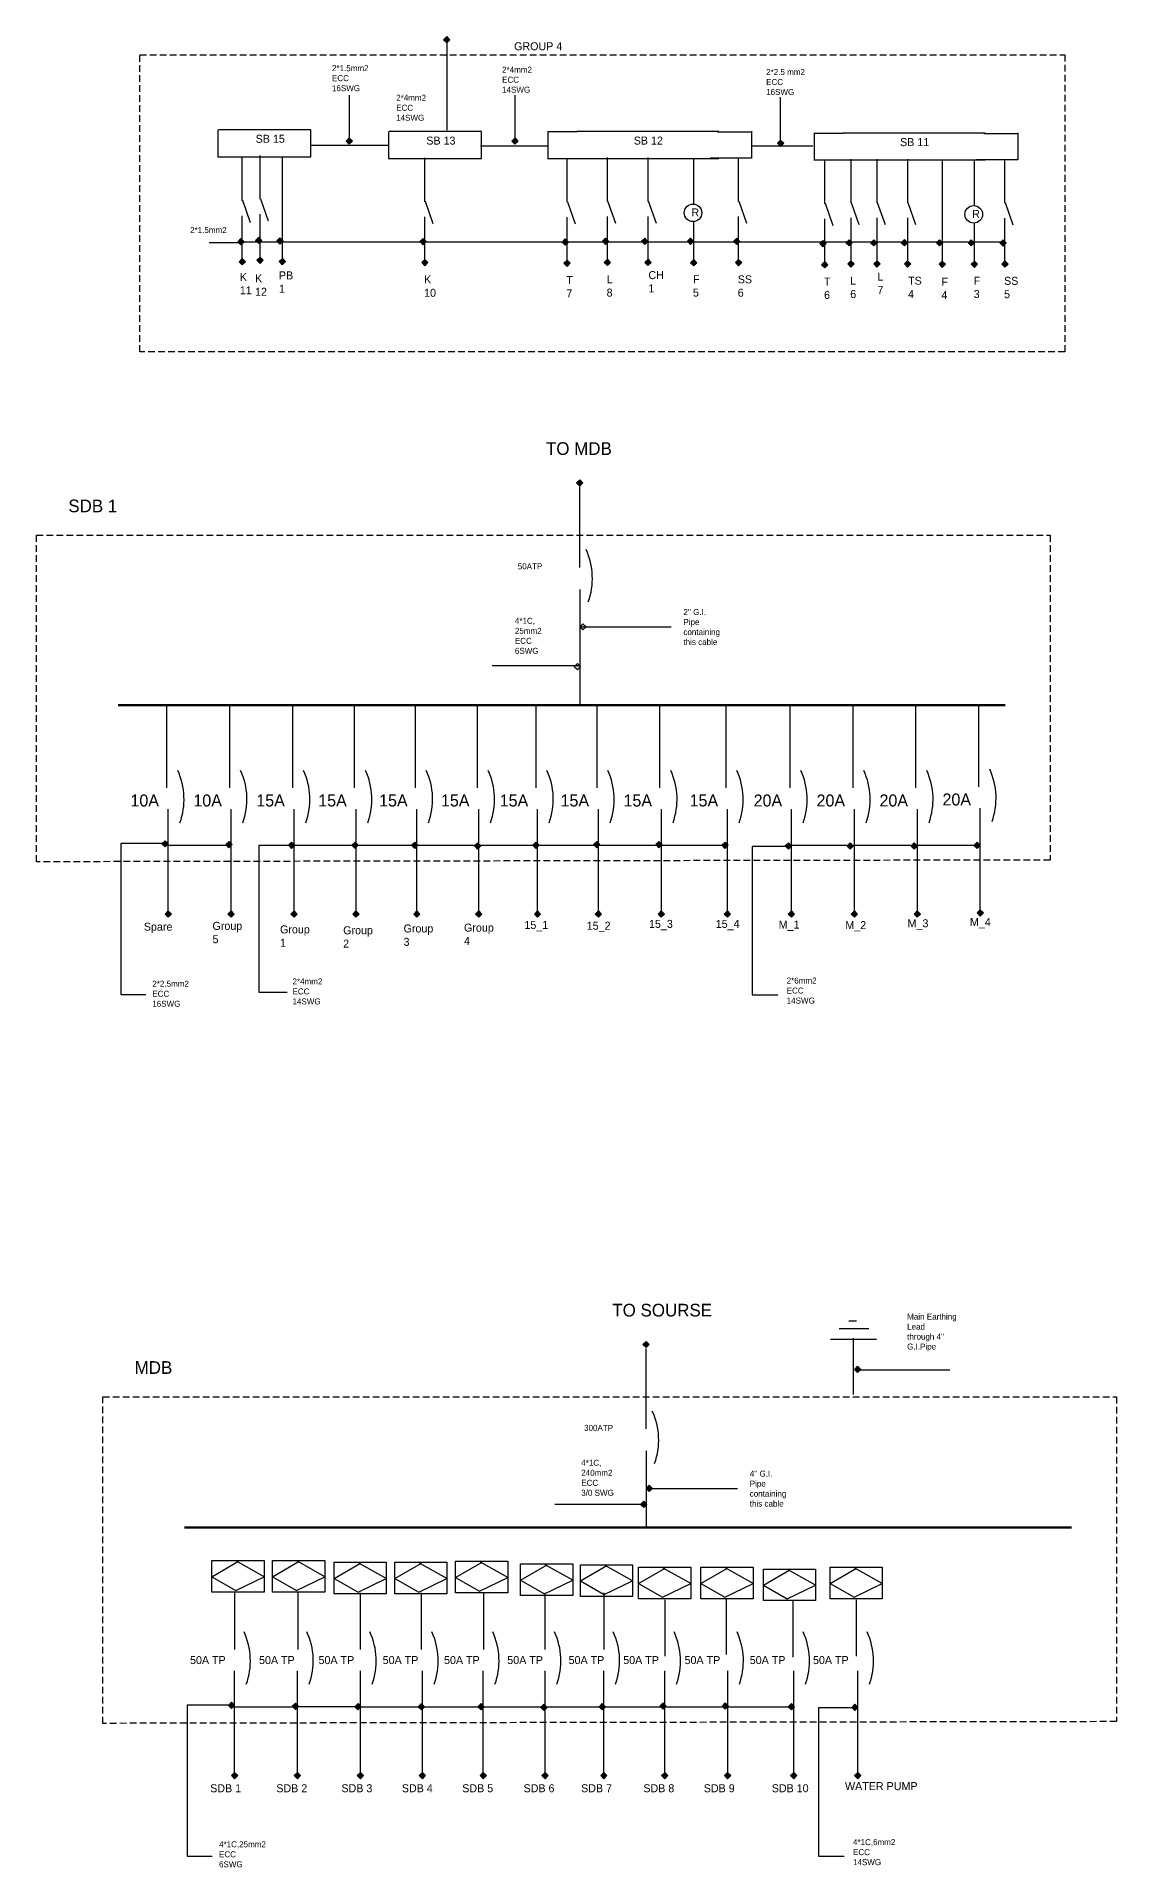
# Model space of a CAD drawing. Header units: inches. Extents: x 6 to 168, y -481 to 43.
# Drawn here: x 5.7 to 167.7, y -481.4 to -206.9 of the extents above; entities that cross this region are included whole.
import ezdxf

# ---------------------------------------------------------------- set-up
doc = ezdxf.new("R2010")
doc.units = ezdxf.units.IN
doc.header["$MEASUREMENT"] = 0
doc.linetypes.add('DASHEDX2', pattern=[1.5, 1, -0.5])

msp = doc.modelspace()

# ---------------------------------------------------------------- hatches: boundary and pattern name
for color, points in [(0, [(67.69, -207.4), (67.21, -206.93), (66.74, -207.4), (67.21, -207.88)]), (0, [(52.13, -222.59), (52.6, -223.06), (53.07, -222.59), (52.6, -222.12)]), (0, [(76.98, -222.59), (77.45, -223.06), (77.93, -222.59), (77.46, -222.12)]), (0, [(116.82, -222.93), (117.29, -223.4), (117.76, -222.93), (117.29, -222.46)]), (0, [(35.87, -237.69), (36.34, -238.17), (36.81, -237.7), (36.34, -237.22)]), (0, [(38.55, -237.48), (39.02, -237.95), (39.49, -237.48), (39.02, -237.01)]), (0, [(41.72, -237.57), (42.19, -238.04), (42.66, -237.57), (42.19, -237.1)]), (0, [(63.18, -237.66), (63.66, -238.13), (64.13, -237.66), (63.66, -237.19)]), (0, [(84.52, -237.75), (85, -238.22), (85.47, -237.75), (85, -237.27)]), (0, [(90.57, -237.62), (91.04, -238.1), (91.51, -237.63), (91.04, -237.15)]), (0, [(96.44, -237.62), (96.91, -238.1), (97.38, -237.63), (96.91, -237.15)]), (0, [(103.31, -237.62), (103.78, -238.1), (104.25, -237.62), (103.78, -237.15)]), (0, [(110.24, -237.64), (110.71, -238.12), (111.18, -237.64), (110.71, -237.17)]), (0, [(123.18, -237.97), (123.65, -238.45), (124.13, -237.97), (123.65, -237.5)]), (0, [(127.1, -237.85), (127.57, -238.32), (128.05, -237.85), (127.58, -237.38)]), (0, [(130.79, -237.85), (131.26, -238.32), (131.73, -237.85), (131.26, -237.38)]), (0, [(135.39, -237.85), (135.86, -238.32), (136.34, -237.85), (135.87, -237.37)]), (0, [(140.67, -237.85), (141.15, -238.32), (141.62, -237.85), (141.15, -237.38)]), (0, [(145.41, -237.85), (145.88, -238.32), (146.36, -237.85), (145.88, -237.38)]), (0, [(150.19, -237.87), (150.66, -238.34), (151.14, -237.87), (150.66, -237.4)]), (0, [(36.07, -240.68), (36.54, -241.15), (37.01, -240.68), (36.54, -240.21)]), (0, [(38.75, -240.47), (39.22, -240.94), (39.69, -240.47), (39.22, -239.99)]), (0, [(42.08, -240.65), (42.55, -241.13), (43.03, -240.65), (42.56, -240.18)]), (0, [(63.46, -240.82), (63.93, -241.3), (64.4, -240.82), (63.93, -240.35)]), (0, [(84.8, -240.91), (85.27, -241.38), (85.74, -240.91), (85.27, -240.44)]), (0, [(90.84, -240.79), (91.31, -241.26), (91.78, -240.79), (91.31, -240.31)]), (0, [(96.93, -240.79), (97.4, -241.26), (97.88, -240.79), (97.41, -240.31)]), (0, [(103.79, -240.84), (104.26, -241.32), (104.73, -240.84), (104.26, -240.37)]), (0, [(110.51, -240.8), (110.98, -241.28), (111.46, -240.8), (110.99, -240.33)]), (0, [(123.45, -241.13), (123.93, -241.61), (124.4, -241.13), (123.93, -240.66)]), (0, [(127.38, -241.01), (127.85, -241.48), (128.32, -241.01), (127.85, -240.54)]), (0, [(131.28, -241.01), (131.75, -241.48), (132.23, -241.01), (131.76, -240.54)]), (0, [(135.87, -241.01), (136.35, -241.48), (136.82, -241.01), (136.35, -240.54)]), (0, [(141.08, -241.07), (141.55, -241.54), (142.02, -241.07), (141.55, -240.59)]), (0, [(145.89, -241.07), (146.36, -241.54), (146.83, -241.07), (146.36, -240.59)]), (0, [(150.46, -241.03), (150.93, -241.5), (151.41, -241.03), (150.94, -240.56)]), (256, [(86.69, -273.85), (87.16, -274.33), (87.64, -273.85), (87.17, -273.38)]), (256, [(24.5, -327.97), (24.98, -328.44), (25.45, -327.97), (24.98, -327.5)]), (256, [(34.08, -328.09), (34.55, -328.56), (35.03, -328.09), (34.56, -327.61)]), (256, [(43.48, -328.18), (43.95, -328.65), (44.43, -328.18), (43.95, -327.7)]), (256, [(53, -328.18), (53.48, -328.65), (53.95, -328.18), (53.48, -327.7)]), (256, [(61.94, -328.18), (62.41, -328.65), (62.89, -328.18), (62.42, -327.7)]), (256, [(71.37, -328.27), (71.84, -328.75), (72.31, -328.27), (71.84, -327.8)]), (256, [(80.11, -328.18), (80.58, -328.65), (81.06, -328.18), (80.58, -327.7)]), (256, [(89.24, -328.08), (89.72, -328.55), (90.19, -328.08), (89.72, -327.61)]), (256, [(98.57, -328.08), (99.04, -328.55), (99.52, -328.08), (99.05, -327.61)]), (256, [(108.48, -328.18), (108.95, -328.65), (109.43, -328.18), (108.96, -327.7)]), (256, [(118, -328.27), (118.48, -328.75), (118.95, -328.27), (118.48, -327.8)]), (256, [(127.26, -328.31), (127.73, -328.78), (128.2, -328.31), (127.73, -327.84)]), (256, [(136.88, -328.31), (137.35, -328.78), (137.82, -328.31), (137.35, -327.84)]), (256, [(146.3, -328.21), (146.77, -328.69), (147.25, -328.21), (146.78, -327.74)]), (0, [(24.96, -338.49), (25.43, -338.96), (25.91, -338.49), (25.43, -338.02)]), (0, [(34.4, -338.49), (34.88, -338.96), (35.35, -338.49), (34.88, -338.02)]), (0, [(43.85, -338.49), (44.32, -338.96), (44.79, -338.49), (44.32, -338.02)]), (0, [(53.13, -338.49), (53.6, -338.96), (54.08, -338.49), (53.6, -338.02)]), (0, [(62.26, -338.49), (62.73, -338.96), (63.2, -338.49), (62.73, -338.02)]), (0, [(71.54, -338.49), (72.02, -338.96), (72.49, -338.49), (72.02, -338.02)]), (0, [(80.36, -338.49), (80.83, -338.96), (81.3, -338.49), (80.83, -338.02)]), (0, [(89.49, -338.49), (89.96, -338.96), (90.43, -338.49), (89.96, -338.02)]), (0, [(98.93, -338.49), (99.4, -338.96), (99.87, -338.49), (99.4, -338.02)]), (0, [(108.84, -338.49), (109.31, -338.96), (109.79, -338.49), (109.32, -338.02)]), (0, [(118.44, -338.49), (118.91, -338.96), (119.39, -338.49), (118.92, -338.02)]), (0, [(127.89, -338.49), (128.36, -338.96), (128.83, -338.49), (128.36, -338.02)]), (0, [(137.33, -338.49), (137.8, -338.96), (138.27, -338.49), (137.8, -338.02)]), (0, [(146.77, -338.33), (147.24, -338.81), (147.72, -338.33), (147.24, -337.86)]), (256, [(96.64, -403.04), (97.12, -403.51), (97.59, -403.04), (97.12, -402.57)]), (256, [(128.37, -406.78), (128.85, -407.25), (129.32, -406.78), (128.85, -406.3)]), (256, [(34.46, -457.16), (34.93, -457.63), (35.4, -457.16), (34.93, -456.69)]), (256, [(44.03, -457.27), (44.51, -457.75), (44.98, -457.28), (44.51, -456.8)]), (256, [(53.43, -457.36), (53.9, -457.84), (54.38, -457.37), (53.91, -456.89)]), (256, [(62.95, -457.36), (63.43, -457.84), (63.9, -457.37), (63.43, -456.89)]), (256, [(71.89, -457.36), (72.37, -457.84), (72.84, -457.37), (72.37, -456.89)]), (256, [(81.32, -457.46), (81.79, -457.93), (82.26, -457.46), (81.79, -456.99)]), (256, [(90.06, -457.36), (90.53, -457.84), (91.01, -457.37), (90.54, -456.89)]), (256, [(99.2, -457.27), (99.67, -457.74), (100.14, -457.27), (99.67, -456.79)]), (256, [(108.52, -457.27), (109, -457.74), (109.47, -457.27), (109, -456.79)]), (256, [(118.43, -457.36), (118.91, -457.84), (119.38, -457.37), (118.91, -456.89)]), (256, [(127.96, -457.46), (128.43, -457.93), (128.9, -457.46), (128.43, -456.99)]), (0, [(34.91, -467.68), (35.38, -468.15), (35.86, -467.68), (35.39, -467.21)]), (0, [(44.35, -467.68), (44.83, -468.15), (45.3, -467.68), (44.83, -467.21)]), (0, [(53.8, -467.68), (54.27, -468.15), (54.74, -467.68), (54.27, -467.21)]), (0, [(63.08, -467.68), (63.56, -468.15), (64.03, -467.68), (63.56, -467.21)]), (0, [(72.21, -467.68), (72.68, -468.15), (73.16, -467.68), (72.68, -467.21)]), (0, [(81.5, -467.68), (81.97, -468.15), (82.44, -467.68), (81.97, -467.21)]), (0, [(90.31, -467.68), (90.78, -468.15), (91.25, -467.68), (90.78, -467.21)]), (0, [(99.44, -467.68), (99.91, -468.15), (100.38, -467.68), (99.91, -467.21)]), (0, [(108.88, -467.68), (109.35, -468.15), (109.83, -467.68), (109.35, -467.21)]), (0, [(118.79, -467.68), (119.27, -468.15), (119.74, -467.68), (119.27, -467.21)]), (0, [(128.39, -467.68), (128.87, -468.15), (129.34, -467.68), (128.87, -467.21)])]:
    msp.add_hatch(color=color).paths.add_polyline_path(points)
h = msp.add_hatch(color=256)
h.paths.add_polyline_path([(87.16, -295.43), (87.63, -295.9), (88.11, -295.43), (87.64, -294.96)])
h.paths.add_polyline_path([(86.34, -301.41), (86.81, -301.89), (87.29, -301.41), (86.81, -300.94)])
h = msp.add_hatch(color=256)
h.paths.add_polyline_path([(97.11, -424.62), (97.59, -425.09), (98.06, -424.62), (97.59, -424.15)])
h.paths.add_polyline_path([(96.29, -427.01), (96.76, -427.49), (97.24, -427.02), (96.77, -426.54)])

# ---------------------------------------------------------------- linework, layer by layer
for p, q in [((67.21, -207.88), (67.21, -220.97)), ((52.61, -222.12), (52.61, -215.69)), ((77.46, -222.12), (77.46, -215.69)), ((117.3, -222.46), (117.3, -216.03)), ((32.88, -220.9), (32.88, -224.94)), ((46.84, -220.9), (32.97, -220.9)), ((46.84, -224.94), (46.84, -220.9)), ((58.48, -221.17), (58.48, -225.21)), ((72.44, -221.17), (58.57, -221.17)), ((72.44, -225.21), (72.44, -221.17)), ((86.76, -221.22), (82.35, -221.22)), ((82.36, -221.15), (82.36, -225.11)), ((108.03, -221.17), (86.72, -221.17)), ((107.85, -221.23), (113.04, -221.23)), ((112.94, -221.13), (112.94, -225.17)), ((126.71, -221.44), (122.3, -221.44)), ((122.31, -221.38), (122.31, -225.33)), ((147.98, -221.4), (126.67, -221.4)), ((147.8, -221.46), (152.99, -221.46)), ((152.89, -221.35), (152.89, -225.4)), ((32.88, -224.94), (46.84, -224.94)), ((36.55, -231.54), (36.55, -224.98)), ((39.23, -231.32), (39.23, -224.76)), ((42.56, -240.18), (42.56, -224.95)), ((46.79, -223.21), (58.52, -223.21)), ((72.3, -223.31), (82.4, -223.31)), ((91.32, -231.64), (91.32, -225.08)), ((97.41, -231.64), (97.41, -225.08)), ((110.99, -231.66), (110.99, -225.1)), ((112.95, -223.32), (122.13, -223.32)), ((58.48, -225.21), (72.44, -225.21)), ((63.94, -231.68), (63.94, -225.12)), ((86.7, -225.24), (82.35, -225.24)), ((85.28, -231.77), (85.28, -225.2)), ((86.72, -225.21), (108.03, -225.21)), ((104.27, -232.03), (104.27, -225.14)), ((112.94, -225.17), (106.71, -225.17)), ((126.65, -225.46), (122.3, -225.46)), ((123.93, -231.99), (123.93, -225.43)), ((126.67, -225.43), (147.98, -225.43)), ((127.86, -231.87), (127.86, -225.31)), ((131.76, -231.87), (131.76, -225.31)), ((136.36, -231.87), (136.36, -225.31)), ((141.56, -240.59), (141.56, -225.36)), ((146.37, -232.26), (146.37, -225.36)), ((152.89, -225.4), (146.66, -225.4)), ((150.94, -231.89), (150.94, -225.32)), ((36.58, -231.46), (37.74, -234.78)), ((39.26, -231.24), (40.42, -234.57)), ((63.97, -231.6), (65.13, -234.93)), ((85.31, -231.68), (86.47, -235.01)), ((91.35, -231.56), (92.52, -234.89)), ((97.44, -231.56), (98.61, -234.89)), ((111.02, -231.58), (112.19, -234.91)), ((123.96, -231.91), (125.13, -235.24)), ((127.89, -231.79), (129.05, -235.12)), ((131.79, -231.79), (132.96, -235.12)), ((136.39, -231.79), (137.55, -235.12)), ((150.97, -231.8), (152.14, -235.13)), ((36.55, -240.21), (36.55, -233.79)), ((39.23, -239.99), (39.23, -233.57)), ((63.94, -240.35), (63.94, -233.93)), ((85.28, -240.43), (85.28, -234.01)), ((91.32, -240.31), (91.32, -233.89)), ((97.41, -240.31), (97.41, -233.89)), ((104.27, -240.37), (104.27, -234.67)), ((110.99, -240.33), (110.99, -233.91)), ((123.93, -240.66), (123.93, -234.24)), ((127.86, -240.54), (127.86, -234.12)), ((131.76, -240.54), (131.76, -234.12)), ((136.36, -240.54), (136.36, -234.12)), ((146.37, -240.59), (146.37, -234.89)), ((150.94, -240.56), (150.94, -234.13)), ((35.96, -237.83), (31.6, -237.83)), ((36.58, -237.7), (150.95, -237.7)), ((87.16, -286.52), (87.16, -274.44)), ((87.16, -289.81), (87.16, -307.05)), ((87.16, -295.44), (100.9, -295.44)), ((87.16, -301.3), (74.01, -301.3)), ((25.18, -307.25), (25.18, -319.56)), ((34.62, -307.25), (34.62, -319.56)), ((44.07, -307.25), (44.07, -319.56)), ((53.35, -307.25), (53.35, -319.56)), ((62.48, -307.25), (62.48, -319.56)), ((71.77, -307.25), (71.77, -319.56)), ((80.58, -307.25), (80.58, -319.56)), ((89.71, -307.25), (89.71, -319.56)), ((99.15, -307.25), (99.15, -319.56)), ((109.06, -307.25), (109.06, -319.56)), ((118.66, -307.25), (118.66, -319.56)), ((128.11, -307.25), (128.11, -319.56)), ((137.55, -307.25), (137.55, -319.56)), ((146.99, -307.09), (146.99, -319.4)), ((25.44, -338.02), (25.44, -322.78)), ((34.88, -338.02), (34.88, -322.78)), ((44.33, -338.02), (44.33, -322.78)), ((53.61, -338.02), (53.61, -322.78)), ((62.74, -338.02), (62.74, -322.78)), ((72.03, -338.02), (72.03, -322.78)), ((80.84, -338.02), (80.84, -322.78)), ((89.97, -338.02), (89.97, -322.78)), ((99.41, -338.02), (99.41, -322.78)), ((109.32, -338.02), (109.32, -322.78)), ((118.92, -338.02), (118.92, -322.78)), ((128.37, -338.02), (128.37, -322.78)), ((137.81, -338.02), (137.81, -322.78)), ((147.25, -337.86), (147.25, -322.63)), ((24.74, -327.92), (18.33, -327.92)), ((18.33, -327.92), (18.33, -350.57)), ((25.54, -328.17), (34.94, -328.17)), ((43.81, -328.22), (39.01, -328.22)), ((39.01, -328.22), (39.01, -350.19)), ((43.49, -328.17), (109.42, -328.17)), ((118.08, -328.35), (113.01, -328.35)), ((113.01, -328.35), (113.01, -350.59)), ((118.11, -328.17), (147.24, -328.17)), ((18.33, -350.57), (22.07, -350.57)), ((39.01, -350.19), (43.28, -350.19)), ((113.01, -350.59), (116.88, -350.59)), ((126.07, -400.64), (130.53, -400.64)), ((127.51, -399.5), (128.66, -399.5)), ((124.78, -402.22), (131.68, -402.22)), ((128.22, -410.56), (128.22, -402.11)), ((97.11, -415.71), (97.11, -403.63)), ((128.95, -406.82), (142.69, -406.82)), ((97.11, -419), (97.11, -430.47)), ((97.11, -424.62), (110.85, -424.62)), ((96.6, -427.03), (83.45, -427.03)), ((31.98, -437.86), (35.96, -435.55)), ((39.81, -437.86), (35.7, -435.55)), ((41.09, -437.86), (45.07, -435.55)), ((48.91, -437.86), (44.81, -435.55)), ((50.32, -438.12), (54.3, -435.81)), ((58.15, -438.12), (54.04, -435.81)), ((59.43, -438.12), (63.41, -435.81)), ((67.25, -438.12), (63.15, -435.81)), ((68.54, -437.99), (72.51, -435.68)), ((76.36, -437.99), (72.26, -435.68)), ((78.28, -438.37), (82.26, -436.07)), ((86.11, -438.37), (82, -436.07)), ((87.26, -438.5), (91.24, -436.2)), ((95.09, -438.5), (90.98, -436.2)), ((31.98, -437.86), (35.57, -439.91)), ((35.57, -439.91), (39.81, -437.86)), ((41.09, -437.86), (44.68, -439.91)), ((44.68, -439.91), (48.91, -437.86)), ((50.32, -438.12), (53.91, -440.17)), ((53.91, -440.17), (58.15, -438.12)), ((59.43, -438.12), (63.02, -440.17)), ((63.02, -440.17), (67.25, -438.12)), ((68.54, -437.99), (72.13, -440.04)), ((72.13, -440.04), (76.36, -437.99)), ((78.28, -438.37), (81.88, -440.42)), ((81.88, -440.42), (86.11, -438.37)), ((87.26, -438.5), (90.85, -440.55)), ((90.85, -440.55), (95.09, -438.5)), ((95.98, -438.89), (99.96, -436.58)), ((95.98, -438.89), (99.58, -440.93)), ((99.58, -440.93), (103.81, -438.89)), ((103.81, -438.89), (99.7, -436.58)), ((105.35, -438.89), (109.32, -436.58)), ((105.35, -438.89), (108.94, -440.93)), ((108.94, -440.93), (113.17, -438.89)), ((113.17, -438.89), (109.07, -436.58)), ((114.71, -439.14), (118.69, -436.84)), ((114.71, -439.14), (118.3, -441.19)), ((118.3, -441.19), (122.53, -439.14)), ((122.53, -439.14), (118.43, -436.84)), ((124.71, -438.89), (128.69, -436.58)), ((124.71, -438.89), (128.31, -440.93)), ((128.31, -440.93), (132.54, -438.89)), ((132.54, -438.89), (128.43, -436.58)), ((35.45, -448.75), (35.45, -440.29)), ((44.94, -448.75), (44.94, -440.29)), ((54.3, -448.75), (54.3, -440.29)), ((63.41, -448.75), (63.41, -440.29)), ((72.77, -448.75), (72.77, -440.29)), ((82, -448.75), (82, -440.29)), ((90.85, -448.75), (90.85, -440.29)), ((99.96, -449.77), (99.96, -441.32)), ((109.19, -449.52), (109.19, -441.06)), ((119.2, -449.9), (119.2, -441.45)), ((128.69, -449.77), (128.69, -441.32)), ((35.39, -467.21), (35.39, -451.97)), ((44.84, -467.21), (44.84, -451.97)), ((54.28, -467.21), (54.28, -451.97)), ((63.56, -467.21), (63.56, -451.97)), ((72.69, -467.21), (72.69, -451.97)), ((81.98, -467.21), (81.98, -451.97)), ((90.79, -467.21), (90.79, -451.97)), ((99.92, -467.21), (99.92, -451.97)), ((109.36, -467.21), (109.36, -451.97)), ((119.28, -467.21), (119.28, -451.97)), ((128.88, -467.21), (128.88, -451.97)), ((34.69, -457.11), (28.28, -457.11)), ((28.28, -457.11), (28.28, -479.76)), ((35.5, -457.36), (44.89, -457.36)), ((44.71, -457.31), (54.05, -457.31)), ((53.44, -457.36), (119.37, -457.36)), ((128.03, -457.54), (122.96, -457.54)), ((122.96, -457.54), (122.96, -479.78)), ((28.28, -479.76), (32.02, -479.76)), ((122.96, -479.78), (126.83, -479.78))]:
    msp.add_line(p, q)
at = {"color": 0, "lineweight": 211}
for p, q in [((17.94, -307.17), (150.96, -307.17)), ((27.89, -430.47), (160.91, -430.47))]:
    msp.add_line(p, q, dxfattribs=at)
for points in [[(67.69, -207.4), (67.21, -206.93), (66.74, -207.4), (67.21, -207.88)], [(52.13, -222.59), (52.6, -223.06), (53.07, -222.59), (52.6, -222.12)], [(76.98, -222.59), (77.45, -223.06), (77.93, -222.59), (77.46, -222.12)], [(116.82, -222.93), (117.29, -223.4), (117.76, -222.93), (117.29, -222.46)], [(35.87, -237.69), (36.34, -238.17), (36.81, -237.7), (36.34, -237.22)], [(38.55, -237.48), (39.02, -237.95), (39.49, -237.48), (39.02, -237.01)], [(41.72, -237.57), (42.19, -238.04), (42.66, -237.57), (42.19, -237.1)], [(63.18, -237.66), (63.66, -238.13), (64.13, -237.66), (63.66, -237.19)], [(84.52, -237.75), (85, -238.22), (85.47, -237.75), (85, -237.27)], [(90.57, -237.62), (91.04, -238.1), (91.51, -237.63), (91.04, -237.15)], [(96.44, -237.62), (96.91, -238.1), (97.38, -237.63), (96.91, -237.15)], [(103.31, -237.62), (103.78, -238.1), (104.25, -237.62), (103.78, -237.15)], [(110.24, -237.64), (110.71, -238.12), (111.18, -237.64), (110.71, -237.17)], [(123.18, -237.97), (123.65, -238.45), (124.13, -237.97), (123.65, -237.5)], [(127.1, -237.85), (127.57, -238.32), (128.05, -237.85), (127.58, -237.38)], [(130.79, -237.85), (131.26, -238.32), (131.73, -237.85), (131.26, -237.38)], [(135.39, -237.85), (135.86, -238.32), (136.34, -237.85), (135.87, -237.37)], [(140.67, -237.85), (141.15, -238.32), (141.62, -237.85), (141.15, -237.38)], [(145.41, -237.85), (145.88, -238.32), (146.36, -237.85), (145.88, -237.38)], [(150.19, -237.87), (150.66, -238.34), (151.14, -237.87), (150.66, -237.4)], [(36.07, -240.68), (36.54, -241.15), (37.01, -240.68), (36.54, -240.21)], [(38.75, -240.47), (39.22, -240.94), (39.69, -240.47), (39.22, -239.99)], [(42.08, -240.65), (42.55, -241.13), (43.03, -240.65), (42.56, -240.18)], [(63.46, -240.82), (63.93, -241.3), (64.4, -240.82), (63.93, -240.35)], [(84.8, -240.91), (85.27, -241.38), (85.74, -240.91), (85.27, -240.44)], [(90.84, -240.79), (91.31, -241.26), (91.78, -240.79), (91.31, -240.31)], [(96.93, -240.79), (97.4, -241.26), (97.88, -240.79), (97.41, -240.31)], [(103.79, -240.84), (104.26, -241.32), (104.73, -240.84), (104.26, -240.37)], [(110.51, -240.8), (110.98, -241.28), (111.46, -240.8), (110.99, -240.33)], [(123.45, -241.13), (123.93, -241.61), (124.4, -241.13), (123.93, -240.66)], [(127.38, -241.01), (127.85, -241.48), (128.32, -241.01), (127.85, -240.54)], [(131.28, -241.01), (131.75, -241.48), (132.23, -241.01), (131.76, -240.54)], [(135.87, -241.01), (136.35, -241.48), (136.82, -241.01), (136.35, -240.54)], [(141.08, -241.07), (141.55, -241.54), (142.02, -241.07), (141.55, -240.59)], [(145.89, -241.07), (146.36, -241.54), (146.83, -241.07), (146.36, -240.59)], [(150.46, -241.03), (150.93, -241.5), (151.41, -241.03), (150.94, -240.56)], [(86.69, -273.85), (87.16, -274.33), (87.64, -273.85), (87.17, -273.38)], [(87.16, -295.43), (87.63, -295.9), (88.11, -295.43), (87.64, -294.96)], [(86.34, -301.41), (86.81, -301.89), (87.29, -301.41), (86.81, -300.94)], [(24.5, -327.97), (24.98, -328.44), (25.45, -327.97), (24.98, -327.5)], [(34.08, -328.09), (34.55, -328.56), (35.03, -328.09), (34.56, -327.61)], [(43.48, -328.18), (43.95, -328.65), (44.43, -328.18), (43.95, -327.7)], [(53, -328.18), (53.48, -328.65), (53.95, -328.18), (53.48, -327.7)], [(61.94, -328.18), (62.41, -328.65), (62.89, -328.18), (62.42, -327.7)], [(71.37, -328.27), (71.84, -328.75), (72.31, -328.27), (71.84, -327.8)], [(80.11, -328.18), (80.58, -328.65), (81.06, -328.18), (80.58, -327.7)], [(89.24, -328.08), (89.72, -328.55), (90.19, -328.08), (89.72, -327.61)], [(98.57, -328.08), (99.04, -328.55), (99.52, -328.08), (99.05, -327.61)], [(108.48, -328.18), (108.95, -328.65), (109.43, -328.18), (108.96, -327.7)], [(118, -328.27), (118.48, -328.75), (118.95, -328.27), (118.48, -327.8)], [(127.26, -328.31), (127.73, -328.78), (128.2, -328.31), (127.73, -327.84)], [(136.88, -328.31), (137.35, -328.78), (137.82, -328.31), (137.35, -327.84)], [(146.3, -328.21), (146.77, -328.69), (147.25, -328.21), (146.78, -327.74)], [(24.96, -338.49), (25.43, -338.96), (25.91, -338.49), (25.43, -338.02)], [(34.4, -338.49), (34.88, -338.96), (35.35, -338.49), (34.88, -338.02)], [(43.85, -338.49), (44.32, -338.96), (44.79, -338.49), (44.32, -338.02)], [(53.13, -338.49), (53.6, -338.96), (54.08, -338.49), (53.6, -338.02)], [(62.26, -338.49), (62.73, -338.96), (63.2, -338.49), (62.73, -338.02)], [(71.54, -338.49), (72.02, -338.96), (72.49, -338.49), (72.02, -338.02)], [(80.36, -338.49), (80.83, -338.96), (81.3, -338.49), (80.83, -338.02)], [(89.49, -338.49), (89.96, -338.96), (90.43, -338.49), (89.96, -338.02)], [(98.93, -338.49), (99.4, -338.96), (99.87, -338.49), (99.4, -338.02)], [(108.84, -338.49), (109.31, -338.96), (109.79, -338.49), (109.32, -338.02)], [(118.44, -338.49), (118.91, -338.96), (119.39, -338.49), (118.92, -338.02)], [(127.89, -338.49), (128.36, -338.96), (128.83, -338.49), (128.36, -338.02)], [(137.33, -338.49), (137.8, -338.96), (138.27, -338.49), (137.8, -338.02)], [(146.77, -338.33), (147.24, -338.81), (147.72, -338.33), (147.24, -337.86)], [(96.64, -403.04), (97.12, -403.51), (97.59, -403.04), (97.12, -402.57)], [(128.37, -406.78), (128.85, -407.25), (129.32, -406.78), (128.85, -406.3)], [(97.11, -424.62), (97.59, -425.09), (98.06, -424.62), (97.59, -424.15)], [(96.29, -427.01), (96.76, -427.49), (97.24, -427.02), (96.77, -426.54)], [(31.98, -435.43), (39.81, -435.43), (39.81, -440.17), (31.98, -440.17)], [(41.09, -435.43), (48.91, -435.43), (48.91, -440.17), (41.09, -440.17)], [(50.32, -435.68), (58.15, -435.68), (58.15, -440.42), (50.32, -440.42)], [(59.43, -435.68), (67.25, -435.68), (67.25, -440.42), (59.43, -440.42)], [(68.54, -435.55), (76.36, -435.55), (76.36, -440.29), (68.54, -440.29)], [(78.28, -435.94), (86.11, -435.94), (86.11, -440.68), (78.28, -440.68)], [(87.26, -436.07), (95.09, -436.07), (95.09, -440.81), (87.26, -440.81)], [(95.98, -436.45), (103.81, -436.45), (103.81, -441.19), (95.98, -441.19)], [(105.35, -436.45), (113.17, -436.45), (113.17, -441.19), (105.35, -441.19)], [(124.71, -436.45), (132.54, -436.45), (132.54, -441.19), (124.71, -441.19)], [(114.71, -436.71), (122.53, -436.71), (122.53, -441.45), (114.71, -441.45)], [(34.46, -457.16), (34.93, -457.63), (35.4, -457.16), (34.93, -456.69)], [(44.03, -457.27), (44.51, -457.75), (44.98, -457.28), (44.51, -456.8)], [(53.43, -457.36), (53.9, -457.84), (54.38, -457.37), (53.91, -456.89)], [(62.95, -457.36), (63.43, -457.84), (63.9, -457.37), (63.43, -456.89)], [(71.89, -457.36), (72.37, -457.84), (72.84, -457.37), (72.37, -456.89)], [(81.32, -457.46), (81.79, -457.93), (82.26, -457.46), (81.79, -456.99)], [(90.06, -457.36), (90.53, -457.84), (91.01, -457.37), (90.54, -456.89)], [(99.2, -457.27), (99.67, -457.74), (100.14, -457.27), (99.67, -456.79)], [(108.52, -457.27), (109, -457.74), (109.47, -457.27), (109, -456.79)], [(118.43, -457.36), (118.91, -457.84), (119.38, -457.37), (118.91, -456.89)], [(127.96, -457.46), (128.43, -457.93), (128.9, -457.46), (128.43, -456.99)], [(34.91, -467.68), (35.38, -468.15), (35.86, -467.68), (35.39, -467.21)], [(44.35, -467.68), (44.83, -468.15), (45.3, -467.68), (44.83, -467.21)], [(53.8, -467.68), (54.27, -468.15), (54.74, -467.68), (54.27, -467.21)], [(63.08, -467.68), (63.56, -468.15), (64.03, -467.68), (63.56, -467.21)], [(72.21, -467.68), (72.68, -468.15), (73.16, -467.68), (72.68, -467.21)], [(81.5, -467.68), (81.97, -468.15), (82.44, -467.68), (81.97, -467.21)], [(90.31, -467.68), (90.78, -468.15), (91.25, -467.68), (90.78, -467.21)], [(99.44, -467.68), (99.91, -468.15), (100.38, -467.68), (99.91, -467.21)], [(108.88, -467.68), (109.35, -468.15), (109.83, -467.68), (109.35, -467.21)], [(118.79, -467.68), (119.27, -468.15), (119.74, -467.68), (119.27, -467.21)], [(128.39, -467.68), (128.87, -468.15), (129.34, -467.68), (128.87, -467.21)]]:
    msp.add_lwpolyline(points, close=True)
at = {"linetype": 'DASHEDX2'}
for points in [[(21.16, -209.68), (159.94, -209.68), (159.94, -254.2), (21.16, -254.2)], [(5.69, -281.69), (157.72, -281.69), (157.72, -330.4), (5.69, -330.66)], [(15.64, -410.87), (167.67, -410.87), (167.67, -459.59), (15.64, -459.85)]]:
    msp.add_lwpolyline(points, close=True, dxfattribs=at)
for centre in [(104.16, -233.35), (146.27, -233.58)]:
    msp.add_circle(centre, 1.32)
for centre in [(78.7, -288.18), (17.45, -321.3), (26.89, -321.3), (36.33, -321.3), (45.62, -321.3), (54.74, -321.3), (64.03, -321.3), (72.84, -321.3), (81.97, -321.3), (91.41, -321.3), (101.33, -321.3), (110.93, -321.3), (120.37, -321.3), (129.81, -321.3), (139.26, -321.14), (88.65, -417.37), (27.4, -450.49), (36.84, -450.49), (46.28, -450.49), (55.57, -450.49), (64.7, -450.49), (73.98, -450.49), (82.79, -450.49), (91.92, -450.49), (101.36, -450.49), (111.28, -450.49), (120.88, -450.49)]:
    msp.add_arc(centre, 10.36, 340.2323, 24.7873)

# ---------------------------------------------------------------- texts
for s, insert, char_height, width, attachment_point in [('GROUP 4', (77.32, -207.78), 1.2, 10.1519, 1), ('2*1.5mm2\\PECC\\P16SWG', (50, -211.21), 0.9, 31.096, 1), ('2*4mm2\\PECC\\P14SWG', (75.52, -211.44), 0.9, 31.096, 1), ('2*2.5 mm2\\PECC\\P16SWG', (115.13, -211.78), 0.9, 31.096, 1), ('2*4mm2\\PECC\\P14SWG', (59.63, -215.65), 0.9, 31.096, 1), ('SB 15', (38.55, -221.65), 1.2, 6.2923, 1), ('SB 13', (64.15, -221.92), 1.2, 7.7051, 1), ('SB 12', (95.27, -221.92), 1.2, 7.5874, 1), ('SB 11', (135.22, -222.15), 1.2, 5.115, 1), ('R', (103.91, -232.69), 1.2, 9.9919, 1), ('R', (146.02, -232.92), 1.2, 9.9919, 1), ('2*1.5mm2', (28.72, -235.49), 0.9, 8.3748, 1), ('K\\P11', (36.18, -242.37), 1.2, 2.3613, 1), ('K\\P12', (38.46, -242.59), 1.2, 2.3613, 1), ('PB\\P1', (42.04, -242.13), 1.2, 2.3613, 1), ('K\\P10', (63.82, -242.74), 1.2, 2.3613, 1), ('T\\P7', (85.16, -242.83), 1.2, 2.3613, 1), ('L\\P8', (91.2, -242.71), 1.2, 2.3613, 1), ('CH\\P1', (97.47, -242.09), 1.2, 2.3613, 1), ('F\\P5', (104.15, -242.71), 1.2, 2.3613, 1), ('SS\\P6', (110.87, -242.73), 1.2, 2.3613, 1), ('T\\P6', (123.81, -243.06), 1.2, 2.3613, 1), ('L\\P6', (127.74, -242.93), 1.2, 2.3613, 1), ('L\\P7', (131.82, -242.31), 1.2, 2.3613, 1), ('TS\\P4', (136.42, -242.93), 1.2, 2.3613, 1), ('F\\P4', (141.42, -243.09), 1.2, 2.3613, 1), ('F\\P3', (146.26, -242.93), 1.2, 2.3613, 1), ('SS\\P5', (150.82, -242.95), 1.2, 2.3613, 1), ('TO MDB', (82.1, -267.75), 1.9, 31.096, 1), ('SDB 1', (10.45, -276.35), 1.9, 31.096, 1), ('50ATP', (77.87, -285.9), 0.9, 31.096, 1), ("2'' G.I.\\PPipe\\Pcontaining\\Pthis cable", (102.72, -292.76), 0.9, 31.096, 1), ('4*1C,\\P25mm2\\PECC\\P6SWG', (77.44, -294.08), 0.9, 31.096, 1), ('10A', (19.77, -320.57), 1.8, 20.1443, 1), ('10A', (29.21, -320.57), 1.8, 20.1443, 1), ('15A', (38.65, -320.57), 1.8, 20.1443, 1), ('15A', (47.94, -320.57), 1.8, 20.1443, 1), ('15A', (57.07, -320.57), 1.8, 20.1443, 1), ('15A', (66.35, -320.57), 1.8, 20.1443, 1), ('15A', (75.16, -320.57), 1.8, 20.1443, 1), ('15A', (84.29, -320.57), 1.8, 20.1443, 1), ('15A', (93.73, -320.57), 1.8, 20.1443, 1), ('15A', (103.65, -320.57), 1.8, 20.1443, 1), ('20A', (113.25, -320.57), 1.8, 20.1443, 1), ('20A', (122.69, -320.57), 1.8, 20.1443, 1), ('20A', (132.13, -320.57), 1.8, 20.1443, 1), ('20A', (141.58, -320.42), 1.8, 20.1443, 1), ('Spare', (21.78, -339.79), 1.2, 11.4616, 1), ('Group\\P5', (32.08, -339.67), 1.2, 11.4616, 1), ('Group\\P1', (42.21, -341.8), 1.2, 11.4616, 4), ('Group\\P2', (51.68, -340.33), 1.2, 11.4616, 1), ('Group\\P3', (60.74, -340.06), 1.2, 11.4616, 1), ('Group\\P4', (69.81, -339.93), 1.2, 11.4616, 1), ('15_1', (78.87, -339.53), 1.2, 11.4616, 1), ('15_2', (88.22, -339.65), 1.2, 11.4616, 1), ('15_3', (97.56, -339.37), 1.2, 11.4616, 1), ('15_4', (107.57, -339.37), 1.2, 11.4616, 1), ('M_1', (117.01, -339.47), 1.2, 11.4616, 1), ('M_2', (127.01, -339.56), 1.2, 11.4616, 1), ('M_3', (136.35, -339.28), 1.2, 11.4616, 1), ('M_4', (145.7, -339.09), 1.2, 11.4616, 1), ('2*2.5mm2\\PECC\\P16SWG', (23.05, -348.5), 0.9, 31.096, 1), ('2*4mm2\\PECC\\P14SWG', (44.08, -348.15), 0.9, 31.096, 1), ('2*6mm2\\PECC\\P14SWG', (118.21, -348.02), 0.9, 31.096, 1), ('TO SOURSE', (92.05, -396.94), 1.9, 31.096, 1), ("Main Earthing\\PLead\\Pthrough 4''\\PG.I.Pipe", (136.28, -398.4), 0.9, 31.096, 1), ('MDB', (20.4, -405.54), 1.9, 31.096, 1), ('300ATP', (87.82, -415.09), 0.9, 31.096, 1), ('4*1C,\\P240mm2\\PECC\\P3/0 SWG', (87.39, -420.33), 0.9, 31.096, 1), ("4'' G.I.\\PPipe\\Pcontaining\\Pthis cable", (112.67, -421.95), 0.9, 31.096, 1), ('50A TP', (28.71, -449.76), 1.2, 20.1443, 1), ('50A TP', (39.06, -449.76), 1.2, 20.1443, 1), ('50A TP', (47.98, -449.76), 1.2, 20.1443, 1), ('50A TP', (57.61, -449.76), 1.2, 20.1443, 1), ('50A TP', (66.81, -449.76), 1.2, 20.1443, 1), ('50A TP', (76.3, -449.76), 1.2, 20.1443, 1), ('50A TP', (85.5, -449.76), 1.2, 20.1443, 1), ('50A TP', (93.69, -449.76), 1.2, 20.1443, 1), ('50A TP', (102.89, -449.76), 1.2, 20.1443, 1), ('50A TP', (112.67, -449.76), 1.2, 20.1443, 1), ('50A TP', (122.16, -449.76), 1.2, 20.1443, 1), ('SDB 1', (31.73, -468.98), 1.2, 11.4616, 1), ('SDB 2', (41.65, -468.98), 1.2, 11.4616, 1), ('SDB 3', (51.42, -468.98), 1.2, 11.4616, 1), ('SDB 4', (60.48, -468.98), 1.2, 11.4616, 1), ('SDB 5', (69.54, -468.98), 1.2, 11.4616, 1), ('SDB 6', (78.74, -468.98), 1.2, 11.4616, 1), ('SDB 7', (87.37, -468.98), 1.2, 11.4616, 1), ('SDB 8', (96.71, -468.98), 1.2, 11.4616, 1), ('SDB 9', (105.77, -468.98), 1.2, 11.4616, 1), ('SDB 10', (115.97, -468.98), 1.2, 11.4616, 1), ('WATER PUMP', (126.96, -468.66), 1.2, 14.1931, 1), ('4*1C,25mm2\\PECC\\P6SWG', (33.06, -477.53), 0.9, 31.096, 1), ('4*1C,6mm2\\PECC\\P14SWG', (128.16, -477.21), 0.9, 31.096, 1)]:
    msp.add_mtext(s, dxfattribs=dict(insert=insert, char_height=char_height, width=width, attachment_point=attachment_point))

doc.saveas('drawing.dxf')
